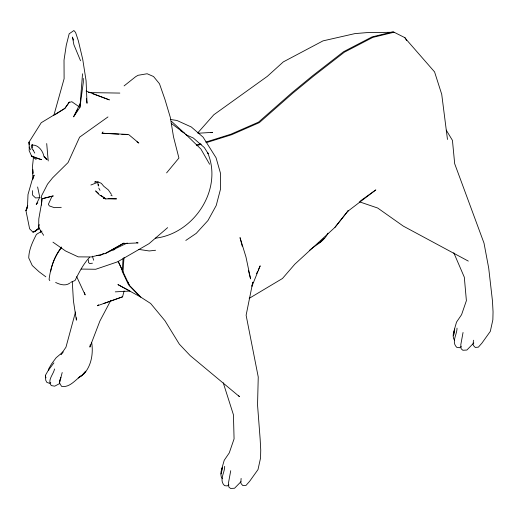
<?xml version="1.0" encoding="UTF-8"?>
<svg xmlns="http://www.w3.org/2000/svg" width="519" height="519" viewBox="0 0 519 519"><rect width="100%" height="100%" fill="white"/><g stroke="black" fill="none" stroke-linecap="round" stroke-linejoin="round"><path stroke-width="0.78" d="M88.541 262.179L88.548 259.779M43.641 235.295L38.646 227.594L38.815 218.817L42.37 198.686L53.159 195.948L42.37 198.686M41.371 205.109L41.65 195.644L47.54 184.141L52.568 177.855L68.047 162.583L79.602 137.172L107.971 116.931M29.317 146.987L29.155 150.666L31.562 156.005L36.09 159.469M76.481 317.764L76.371 320.145L73.406 300.767L72.284 281.473M123.094 258.494L122.186 271.275L128.576 284.879M129.27 290.672L117.917 284.587L140.883 297.147L129.387 285.353L123.003 271.748L124.022 257.366M80.601 102.632L73.607 116.794L79.926 107.355L82.534 73.789M40.612 232.298L40.754 230.819M241.114 478.427L240.797 482.942L241.523 484.162L242.95 485.641L246.051 485.362L249.6 481.347L257.995 469.591L260.544 458.03L260.739 450.083L260.149 439.106L257.541 404.95L258.248 377.015L246.116 315.247L252.792 282.206L251.962 286.222L260.194 265.832L258.183 270.146M473.425 340.224L473.107 344.739L473.834 345.959L475.268 347.438L478.369 347.153L481.911 343.137L490.306 331.388L492.855 319.827L493.05 311.88L492.46 300.897L488.703 268.122L484.006 243.106L454.683 163.719L452.438 140.364L446.23 130.12M33.476 157.276L32.574 165.632L32.82 179.23L34.131 175.156L31.996 180.528L28 194.489L27.539 205.829L25.95 210.656L29.622 228.814L32.989 232.168L34.779 231.662L39.048 228.159M79.926 107.355L83.312 82.352L83.261 78.414M230.734 470.694L228.49 482.871L228.801 486.952L230.566 488.47L234.562 488.236L240.952 481.716M463.045 332.484L460.807 344.668L461.112 348.749L462.877 350.267L466.879 350.033L473.789 342.955M90.254 344.759L89.891 347.12L99.882 321.053L110.768 300.475M454.352 331.297L453.535 335.774L454.391 329.526L456.525 322.104L461.573 314.696L466.393 300.676L464.31 277.204L453.794 252.785M224.688 466.328C224.831 472.79 218.7 480.159 224.558 485.635L227.277 485.927L228.834 484.811M457.005 328.125C457.142 334.586 451.017 341.956 456.869 347.432L459.587 347.724L461.144 346.608M38.646 227.594L39.243 224.545M49.811 280.63L49.071 279.365C50.603 267.765 54.171 256.269 61.651 247.018M98.61 304.776L97.351 305.775L122.588 296.823L124.086 290.906M59.847 381.517L59.445 383.074L61.69 386.454C70.785 387.79 76.416 378.137 83.578 374.238C91.454 365.979 93.478 353.173 91.623 342.274M60.249 379.96L60.853 377.624L59.51 380.965L59.445 383.074L62.196 372.512M53.775 115.64L64.109 78.719L64.019 60.12L66.257 45.328L69.17 33.813L73.88 30.53L75.579 32.438L78.356 40.839L82.755 59.471L86.083 80.756L87.017 103.262L86.394 98.578M75.508 311.997L65.978 347.166L61.047 354.425L63.059 352.083M50.687 271.353C52.361 262.705 56.065 254.745 61.417 247.745M454.761 329.059C453.282 332.685 452.107 337.032 454.592 340.509M27.754 205.323L25.95 210.656L27.423 207.801M54.534 368.964C53.567 374.374 47.008 380.142 51.264 385.585L54.709 386.168L59.893 383.431M327.911 233.206C324.459 241.114 315.85 244.799 309.635 250.223M52.056 196.234L48.358 204.291L49.357 205.907L54.307 207.658L61.268 207.334M256.503 273.747L257.508 271.586M73.607 116.794L77.766 109.522M45.38 375.373L45.802 377.761L45.38 375.373L48.144 370.585L53.905 362.865M115.465 248.29L114.44 249.607L112.915 250.164M29.239 147.863L29.058 142.089L41.235 122.718L64.888 108.387L69.325 102.087L64.888 108.387L54.878 114.796M118.663 134.149L102.055 133.221L102.983 131.904M335.002 227.303L348.152 210.733L335.002 227.303L294.811 264.216L282.472 278.495L249.152 298.386M34.779 231.662L36.771 229.748M166.605 172.892L178.919 158.029L173.528 136.945L170.297 117.346L164.977 99.518L159.482 83.767L153.559 76.533L147.137 73.75L138.054 75.3L135.706 76.656L124.106 85.895M89.683 257.19C83.306 263.963 79.167 272.313 75.015 280.519L70.558 282.407M324.148 238.221L321.086 241.705L317.647 243.748M197.726 132.935L213.815 114.764L267.311 76.364L283.296 61.904L323.006 40.878L354.925 33.605L366.557 32.645L393.999 32.249L372.83 37.387L344.35 52.198L313.346 76.28L292.839 93.141L259.325 122.62L231.669 134.706L206.607 142.556M323.648 238.734L320.288 241.873M37.79 202.838L36.2 204.46L39.768 197.181L37.621 186.976M167.637 227.646L149.037 243.658L117.547 261.842L95.717 269.264L81.139 269.069M62.942 352.018L56.156 357.721L51.608 363.838L48.65 368.951L48.741 370.43M36.933 229.891L39.21 228.023M347.639 211.402L375.827 189.909L360.523 200.84M37.952 228.847L39.126 227.951M78.246 377.826L82.242 375.088L85.784 371.182L81.704 375.827L78.272 377.871M185.808 240.44L196.253 233.349L207.963 220.523L216.222 205.498L220.471 189.292L220.413 173.015L216.06 157.77L203.111 137.185L191.323 126.993L176.908 120.46L170.79 119.539M103.858 253.324L100.459 255.439L96.443 255.426M41.994 231.052L36.434 234.393C32.678 241.75 28.915 249.444 28.733 257.924L32.269 265.54L39.061 271.761L45.815 276.789M95.892 181.391L94.633 182.124L97.721 181.676L101.354 183.363L103.8 186.302L108.341 189.909L111.436 194.411M32.989 232.168L39.632 228.308M123.996 242.996L105.247 253.544L91.136 256.963L78.22 256.873L65.576 250.982L52.957 242.159M127.233 243.002L105.247 253.544L123.068 243.593L138.112 242.911L136.523 242.652M98.169 182.156L90.883 185.011M69.851 283.102C65.478 286.3 60.029 284.613 55.637 282.459M92.44 263.198L89.729 263.574L88.587 262.64M50.778 382.743L49.461 383.275L46.905 382.432L45.704 380.193L45.607 376.697M103.774 303.498L122.588 296.823M196.682 144.944L200.477 143.75M205.796 142.089L230.851 134.233L258.507 122.153L292.022 92.674L312.535 75.806L343.539 51.725L372.013 36.92L393.181 31.782L405.242 37.835L406.565 40.527M196.74 145.651L201.294 144.224M68.748 102.587L71.823 101.711L78.654 106.44M211.032 132.663L212.556 132.351L198.154 133.24M155.265 238.195C193.918 233.816 223.429 189.195 207.509 152.404L208.346 153.754M155.57 250.262L149.245 250.969L138.534 249.36M40.06 197.609L35.584 197.96L32.619 195.138L32.386 190.655M115.289 291.853L129.984 291.049M88.256 92.577L119.837 93.083M32.347 145.048C38.633 144.827 43.09 151.217 44.005 156.829L47.041 159.456L44.433 156.732L46.275 159.249M104.935 198.388L103.391 198.323L105.85 198.894L116.535 198.842L108.03 198.505M102.055 133.221L128.543 134.46L138.826 143.043L136.984 141.823M121.829 134.324L127.363 134.635M359.252 201.755L377.702 208.035L403.315 226.122L468.307 261.089M92.616 93.68L109.392 99.888L86.109 91.052M185.536 134.512L193.321 138.035L204.311 147.545L207.775 153.001M110.943 195.254L112.188 195.851M180.748 130.801L184.777 133.415L200.898 149.031L209.611 164.238M100.939 195.423L105.85 198.894L99.11 194.67L95.613 190.895L98.571 193.412M171.27 123.405L184.777 133.415L171.471 121.316M129.121 285.444L140.072 296.673L150.672 303.498L164.984 320.774L179.34 344.155L190.11 355.534L239.467 396.646L238.377 395.484M33.482 150.406L32.172 148.985L31.257 146.429A15.259 8.81 60 0 1 32.061 144.769M404.424 37.362L434.578 71.914L441.727 94.328L447.475 139.468M222.275 478.713C219.79 475.235 220.971 470.889 222.443 467.262L221.217 473.977L222.08 467.729L224.208 460.308L229.262 452.899L234.075 438.886L233.433 414.791L223.254 382.821M98.785 188.053L100.011 190.369M33.203 150.192L34.741 153.086M118.202 261.44L122.607 270.86M127.693 281.733L129.387 285.353M118.235 261.537L123.003 271.748M76.676 276.653L85.142 294.928L84.461 292.599M80.549 60.749L73.899 44.738L72.433 37.07L73.523 40.099M29.596 147.694L30.381 149.77M92.356 256.191L93.686 260.22M98.26 184.336L98.72 185.977M242.211 246.168L240.025 237.605L245.974 256.996L250.573 278.885L248.387 270.315M97.721 182.396L98.26 185.757M32.139 144.535L32.678 147.896M29.291 144.49L29.058 142.089L29.317 144.827M46.704 143.562L48.209 160.955M32.982 173.203L32.703 169.363L32.937 173.327M41.546 159.677L35.344 157.86L31.562 156.005L41.546 159.677"/></g></svg>
